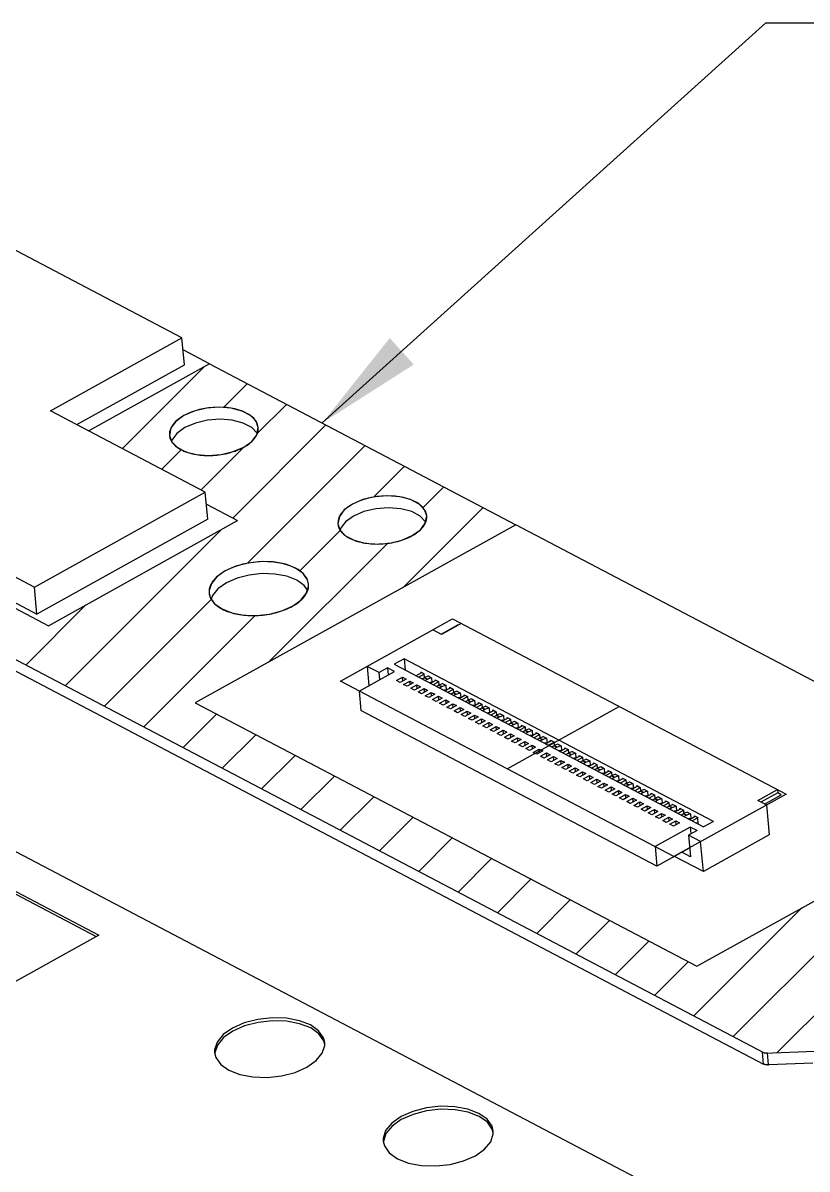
# Model space of a CAD drawing. Header units: millimetres. Extents: x 0 to 594, y 0 to 420.
# Drawn here: x 327.31 to 349.29, y 315.7 to 347.83 of the extents above; entities that cross this region are included whole.
import ezdxf

# ---------------------------------------------------------------- set-up
doc = ezdxf.new("R2010")
doc.units = ezdxf.units.MM
doc.header["$LTSCALE"] = 32.67
doc.layers.get('0').update_dxf_attribs({"linetype": 'CONTINUOUS'})
doc.layers.add('ASSEM_MEM', color=7, linetype='CONTINUOUS')
doc.styles.get("Standard").update_dxf_attribs({"font": 'txt', "width": 0.8})
doc.dimstyles.get("Standard").update_dxf_attribs({"dimtxt": 2.5, "dimasz": 3, "dimexe": 1.5, "dimexo": 1.2, "dimtad": 1, "dimdsep": 46, "dimtxsty": 'STANDARD', "dimblk": '_FILLED', "dimblk1": '_FILLED', "dimblk2": '_FILLED', "dimcen": 0.09, "dimazin": 2, "dimtol": 1, "dimtp": 0.01, "dimtm": 0.01, "dimtfac": 1, "dimtofl": 0, "dimtmove": 0, "dimatfit": 3, "dimldrblk": '_FILLED', "dimfxl": 1, "dimtolj": 1, "dimarcsym": 0})

# ---------------------------------------------------------------- blocks, each defined once
blk = doc.blocks.new('_FILLED')
at = {"color": 0, "linetype": 'BYBLOCK'}
blk.add_solid([(0, 0), (-1, 0.167), (-1, -0.167)], dxfattribs=at)

msp = doc.modelspace()

# ---------------------------------------------------------------- linework, layer by layer
at = {"layer": 'ASSEM_MEM', "color": 7, "linetype": 'CONTINUOUS'}
for p, q in [((331.769, 339.005), (318.292, 346.089)), ((348.096, 318.949), (304.721, 341.746)), ((309.823, 341.379), (327.636, 332.016)), ((309.273, 340.787), (328.028, 330.93)), ((309.891, 340.622), (327.705, 331.259)), ((307.104, 340.173), (344.765, 320.379)), ((328.087, 336.957), (331.769, 339.005)), ((331.838, 338.248), (331.769, 339.005)), ((332.542, 338.276), (331.8, 338.666)), ((328.822, 336.571), (331.838, 338.248)), ((332.542, 338.276), (329.158, 336.394)), ((330.103, 335.898), (332.404, 338.199)), ((332.542, 338.276), (341.13, 333.762)), ((332.938, 337.052), (333.603, 337.718)), ((333.882, 336.316), (334.705, 337.139)), ((332.423, 334.678), (328.087, 336.957)), ((331.854, 336.485), (331.628, 336.323)), ((333.195, 333.95), (335.806, 336.56)), ((331.489, 336.138), (331.481, 336.094)), ((331.628, 336.323), (331.489, 336.138)), ((333.868, 336.284), (333.873, 336.295)), ((331.204, 335.319), (331.75, 335.864)), ((331.473, 336.105), (331.477, 336.098)), ((332.305, 334.74), (333.504, 335.938)), ((333.611, 332.686), (336.907, 335.982)), ((337.147, 334.541), (338.009, 335.403)), ((327.636, 332.016), (332.423, 334.678)), ((332.492, 333.921), (332.423, 334.678)), ((338.527, 334.241), (339.11, 334.824)), ((332.454, 334.339), (333.33, 333.879)), ((337.972, 332.006), (340.211, 334.245)), ((332.492, 333.921), (327.705, 331.259)), ((328.028, 330.93), (333.33, 333.879)), ((336.576, 334.003), (336.351, 333.841)), ((328.496, 329.25), (332.866, 333.62)), ((341.13, 333.762), (332.145, 328.766)), ((335.077, 332.472), (336.208, 333.602)), ((336.195, 333.623), (336.199, 333.616)), ((336.212, 333.656), (336.203, 333.612)), ((336.351, 333.841), (336.212, 333.656)), ((338.59, 333.802), (338.595, 333.813)), ((355.179, 326.378), (341.13, 333.762)), ((334.187, 329.901), (337.526, 333.24)), ((327.705, 331.259), (327.636, 332.016)), ((335.287, 331.93), (335.195, 332.062)), ((329.597, 328.671), (332.591, 331.665)), ((332.625, 331.778), (332.592, 331.679)), ((327.395, 329.829), (329.081, 331.515)), ((330.698, 328.093), (333.822, 331.217)), ((336.211, 329.374), (339.355, 331.123)), ((339.597, 330.996), (339.045, 330.688)), ((339.355, 331.123), (348.699, 326.212)), ((339.045, 330.688), (338.803, 330.816)), ((339.034, 330.694), (339.505, 330.956)), ((339.516, 330.95), (339.505, 330.956)), ((336.962, 329.792), (337.011, 329.252)), ((337.298, 329.615), (336.962, 329.792)), ((337.534, 329.746), (337.298, 329.615)), ((337.534, 329.746), (337.551, 329.552)), ((337.722, 329.647), (337.534, 329.746)), ((337.998, 330.004), (337.718, 329.849)), ((337.718, 329.849), (346.389, 325.291)), ((337.998, 330.004), (338.026, 329.686)), ((346.669, 325.446), (337.998, 330.004)), ((336.735, 329.098), (337.722, 329.647)), ((337.316, 329.421), (337.298, 329.615)), ((337.781, 329.393), (337.951, 329.487)), ((337.882, 329.34), (337.781, 329.393)), ((338.051, 329.434), (337.882, 329.34)), ((337.96, 329.383), (337.951, 329.487)), ((337.951, 329.487), (338.051, 329.434)), ((337.983, 329.287), (338.152, 329.381)), ((338.162, 329.277), (338.152, 329.381)), ((338.152, 329.381), (338.253, 329.328)), ((338.328, 329.528), (338.491, 329.617)), ((338.562, 329.569), (338.408, 329.486)), ((338.467, 329.629), (338.469, 329.605)), ((338.561, 329.58), (338.467, 329.629)), ((338.496, 329.44), (338.558, 329.474)), ((338.639, 329.432), (338.558, 329.474)), ((338.57, 329.479), (338.561, 329.58)), ((338.674, 329.52), (338.568, 329.479)), ((338.649, 329.436), (338.568, 329.479)), ((338.577, 329.397), (338.639, 329.432)), ((338.649, 329.436), (338.755, 329.478)), ((338.669, 329.523), (338.669, 329.518)), ((338.669, 329.523), (338.763, 329.474)), ((338.731, 329.316), (338.894, 329.405)), ((338.763, 329.474), (338.775, 329.34)), ((338.872, 329.393), (338.87, 329.417)), ((338.87, 329.417), (338.964, 329.368)), ((345.555, 324.463), (336.211, 329.374)), ((336.735, 329.098), (336.785, 328.552)), ((338.084, 329.234), (337.983, 329.287)), ((338.253, 329.328), (338.084, 329.234)), ((338.185, 329.181), (338.354, 329.275)), ((338.285, 329.128), (338.185, 329.181)), ((338.455, 329.222), (338.285, 329.128)), ((338.363, 329.171), (338.354, 329.275)), ((338.354, 329.275), (338.455, 329.222)), ((338.386, 329.075), (338.556, 329.169)), ((338.487, 329.022), (338.386, 329.075)), ((338.656, 329.116), (338.487, 329.022)), ((338.565, 329.065), (338.556, 329.169)), ((338.556, 329.169), (338.656, 329.116)), ((338.588, 328.969), (338.757, 329.063)), ((338.708, 329.332), (338.703, 329.331)), ((338.74, 329.339), (338.708, 329.332)), ((338.731, 329.337), (338.743, 329.323)), ((338.765, 329.335), (338.74, 329.339)), ((338.762, 329.333), (338.754, 329.337)), ((338.767, 328.959), (338.757, 329.063)), ((338.757, 329.063), (338.858, 329.01)), ((338.965, 329.357), (338.812, 329.274)), ((338.899, 329.228), (338.961, 329.262)), ((339.042, 329.22), (338.961, 329.262)), ((338.964, 329.368), (338.973, 329.267)), ((339.077, 329.308), (338.972, 329.267)), ((339.052, 329.224), (338.972, 329.267)), ((338.98, 329.185), (339.042, 329.22)), ((339.052, 329.224), (339.158, 329.266)), ((339.072, 329.306), (339.072, 329.311)), ((339.072, 329.311), (339.166, 329.262)), ((339.111, 329.12), (339.106, 329.119)), ((339.143, 329.127), (339.111, 329.12)), ((339.134, 329.104), (339.297, 329.193)), ((339.134, 329.125), (339.147, 329.111)), ((339.168, 329.123), (339.143, 329.127)), ((339.165, 329.121), (339.158, 329.125)), ((339.166, 329.262), (339.178, 329.128)), ((339.369, 329.145), (339.215, 329.062)), ((339.276, 329.181), (339.274, 329.205)), ((339.274, 329.205), (339.368, 329.156)), ((339.368, 329.156), (339.377, 329.055)), ((339.481, 329.096), (339.375, 329.055)), ((339.456, 329.013), (339.375, 329.055)), ((339.476, 329.094), (339.475, 329.099)), ((339.475, 329.099), (339.569, 329.05)), ((356.268, 309.272), (319.145, 328.783)), ((332.145, 328.766), (346.195, 321.382)), ((338.689, 328.916), (338.588, 328.969)), ((338.858, 329.01), (338.689, 328.916)), ((338.79, 328.863), (338.959, 328.957)), ((338.89, 328.81), (338.79, 328.863)), ((339.06, 328.904), (338.89, 328.81)), ((338.968, 328.853), (338.959, 328.957)), ((338.959, 328.957), (339.06, 328.904)), ((338.991, 328.757), (339.161, 328.851)), ((339.092, 328.704), (338.991, 328.757)), ((339.261, 328.798), (339.092, 328.704)), ((339.17, 328.747), (339.161, 328.851)), ((339.161, 328.851), (339.261, 328.798)), ((339.193, 328.651), (339.362, 328.745)), ((339.303, 329.016), (339.365, 329.05)), ((339.372, 328.641), (339.362, 328.745)), ((339.362, 328.745), (339.463, 328.692)), ((339.445, 329.008), (339.365, 329.05)), ((339.383, 328.973), (339.445, 329.008)), ((339.456, 329.013), (339.561, 329.054)), ((339.514, 328.908), (339.51, 328.907)), ((339.547, 328.915), (339.514, 328.908)), ((339.537, 328.892), (339.701, 328.981)), ((339.537, 328.913), (339.55, 328.899)), ((339.572, 328.911), (339.547, 328.915)), ((339.568, 328.909), (339.561, 328.913)), ((339.569, 329.05), (339.581, 328.916)), ((339.772, 328.933), (339.618, 328.85)), ((339.679, 328.969), (339.677, 328.993)), ((339.677, 328.993), (339.771, 328.944)), ((339.706, 328.804), (339.768, 328.838)), ((339.849, 328.796), (339.768, 328.838)), ((339.771, 328.944), (339.78, 328.843)), ((339.884, 328.884), (339.778, 328.843)), ((339.859, 328.801), (339.778, 328.843)), ((339.787, 328.761), (339.849, 328.796)), ((339.859, 328.801), (339.965, 328.842)), ((339.879, 328.882), (339.879, 328.887)), ((339.879, 328.887), (339.973, 328.838)), ((339.941, 328.68), (340.104, 328.769)), ((339.973, 328.838), (339.985, 328.704)), ((340.082, 328.757), (340.08, 328.781)), ((340.08, 328.781), (340.174, 328.732)), ((331.8, 327.514), (332.739, 328.454)), ((345.08, 324.192), (336.785, 328.552)), ((339.294, 328.598), (339.193, 328.651)), ((339.463, 328.692), (339.294, 328.598)), ((339.395, 328.545), (339.564, 328.639)), ((339.495, 328.492), (339.395, 328.545)), ((339.665, 328.586), (339.495, 328.492)), ((339.573, 328.535), (339.564, 328.639)), ((339.564, 328.639), (339.665, 328.586)), ((339.596, 328.439), (339.766, 328.533)), ((339.697, 328.386), (339.596, 328.439)), ((339.866, 328.48), (339.697, 328.386)), ((339.775, 328.429), (339.766, 328.533)), ((339.766, 328.533), (339.866, 328.48)), ((339.798, 328.333), (339.967, 328.427)), ((339.918, 328.696), (339.913, 328.695)), ((339.95, 328.703), (339.918, 328.696)), ((339.941, 328.701), (339.953, 328.687)), ((339.975, 328.699), (339.95, 328.703)), ((339.972, 328.697), (339.964, 328.701)), ((339.977, 328.323), (339.967, 328.427)), ((339.967, 328.427), (340.068, 328.374)), ((340.175, 328.721), (340.021, 328.638)), ((340.109, 328.592), (340.171, 328.626)), ((340.252, 328.584), (340.171, 328.626)), ((340.174, 328.732), (340.183, 328.631)), ((340.287, 328.672), (340.182, 328.631)), ((340.262, 328.589), (340.182, 328.631)), ((340.19, 328.549), (340.252, 328.584)), ((340.262, 328.589), (340.368, 328.63)), ((340.282, 328.67), (340.282, 328.675)), ((340.282, 328.675), (340.376, 328.626)), ((340.321, 328.484), (340.316, 328.483)), ((340.353, 328.491), (340.321, 328.484)), ((340.344, 328.468), (340.507, 328.557)), ((340.344, 328.489), (340.357, 328.475)), ((340.378, 328.487), (340.353, 328.491)), ((340.375, 328.485), (340.368, 328.489)), ((340.376, 328.626), (340.388, 328.492)), ((340.579, 328.509), (340.425, 328.426)), ((340.486, 328.545), (340.484, 328.569)), ((340.484, 328.569), (340.578, 328.52)), ((340.513, 328.38), (340.575, 328.414)), ((340.655, 328.372), (340.575, 328.414)), ((340.578, 328.52), (340.587, 328.419)), ((340.691, 328.461), (340.585, 328.419)), ((340.666, 328.377), (340.585, 328.419)), ((340.666, 328.377), (340.771, 328.418)), ((340.686, 328.459), (340.685, 328.463)), ((340.685, 328.463), (340.779, 328.414)), ((340.779, 328.414), (340.791, 328.28)), ((340.883, 326.919), (344.027, 328.667)), ((339.899, 328.28), (339.798, 328.333)), ((340.068, 328.374), (339.899, 328.28)), ((340, 328.227), (340.169, 328.321)), ((340.1, 328.174), (340, 328.227)), ((340.27, 328.268), (340.1, 328.174)), ((340.178, 328.217), (340.169, 328.321)), ((340.169, 328.321), (340.27, 328.268)), ((340.201, 328.121), (340.371, 328.215)), ((340.302, 328.068), (340.201, 328.121)), ((340.471, 328.162), (340.302, 328.068)), ((340.38, 328.111), (340.371, 328.215)), ((340.371, 328.215), (340.471, 328.162)), ((340.403, 328.015), (340.572, 328.109)), ((340.582, 328.005), (340.572, 328.109)), ((340.572, 328.109), (340.673, 328.056)), ((340.593, 328.337), (340.655, 328.372)), ((340.724, 328.272), (340.72, 328.271)), ((340.757, 328.279), (340.724, 328.272)), ((340.747, 328.256), (340.911, 328.345)), ((340.747, 328.277), (340.76, 328.263)), ((340.782, 328.275), (340.757, 328.279)), ((340.778, 328.273), (340.771, 328.277)), ((340.982, 328.297), (340.828, 328.214)), ((340.889, 328.333), (340.887, 328.357)), ((340.887, 328.357), (340.981, 328.308)), ((340.916, 328.168), (340.978, 328.202)), ((341.059, 328.16), (340.978, 328.202)), ((340.981, 328.308), (340.99, 328.207)), ((341.094, 328.249), (340.988, 328.207)), ((341.069, 328.165), (340.988, 328.207)), ((340.997, 328.125), (341.059, 328.16)), ((341.069, 328.165), (341.175, 328.206)), ((341.089, 328.247), (341.089, 328.251)), ((341.089, 328.251), (341.183, 328.202)), ((341.151, 328.044), (341.314, 328.133)), ((341.183, 328.202), (341.195, 328.068)), ((341.292, 328.121), (341.29, 328.145)), ((341.29, 328.145), (341.384, 328.096)), ((341.384, 328.096), (341.393, 327.995)), ((332.901, 326.935), (333.841, 327.875)), ((340.504, 327.962), (340.403, 328.015)), ((340.673, 328.056), (340.504, 327.962)), ((340.605, 327.909), (340.774, 328.003)), ((340.705, 327.856), (340.605, 327.909)), ((340.875, 327.95), (340.705, 327.856)), ((340.783, 327.899), (340.774, 328.003)), ((340.774, 328.003), (340.875, 327.95)), ((340.806, 327.803), (340.976, 327.897)), ((340.907, 327.75), (340.806, 327.803)), ((341.076, 327.844), (340.907, 327.75)), ((340.985, 327.793), (340.976, 327.897)), ((340.976, 327.897), (341.076, 327.844)), ((341.008, 327.697), (341.177, 327.791)), ((341.128, 328.06), (341.123, 328.059)), ((341.16, 328.067), (341.128, 328.06)), ((341.151, 328.065), (341.163, 328.051)), ((341.185, 328.063), (341.16, 328.067)), ((341.182, 328.061), (341.174, 328.065)), ((341.187, 327.687), (341.177, 327.791)), ((341.177, 327.791), (341.278, 327.738)), ((341.385, 328.085), (341.231, 328.002)), ((341.319, 327.956), (341.381, 327.99)), ((341.462, 327.948), (341.381, 327.99)), ((341.497, 328.037), (341.391, 327.995)), ((341.472, 327.953), (341.391, 327.995)), ((341.4, 327.913), (341.462, 327.948)), ((341.472, 327.953), (341.578, 327.994)), ((341.492, 328.035), (341.492, 328.039)), ((341.492, 328.039), (341.586, 327.99)), ((341.531, 327.849), (341.526, 327.847)), ((341.563, 327.855), (341.531, 327.849)), ((341.554, 327.832), (341.717, 327.921)), ((341.554, 327.853), (341.566, 327.839)), ((341.588, 327.851), (341.563, 327.855)), ((341.585, 327.849), (341.578, 327.853)), ((341.586, 327.99), (341.598, 327.856)), ((341.789, 327.873), (341.635, 327.79)), ((341.696, 327.909), (341.694, 327.933)), ((341.694, 327.933), (341.788, 327.884)), ((341.723, 327.744), (341.785, 327.778)), ((341.865, 327.736), (341.785, 327.778)), ((341.788, 327.884), (341.797, 327.783)), ((341.901, 327.825), (341.795, 327.783)), ((341.875, 327.741), (341.795, 327.783)), ((341.875, 327.741), (341.981, 327.782)), ((341.896, 327.823), (341.895, 327.827)), ((341.895, 327.827), (341.989, 327.778)), ((341.989, 327.778), (342.001, 327.644)), ((341.109, 327.644), (341.008, 327.697)), ((341.278, 327.738), (341.109, 327.644)), ((341.209, 327.591), (341.379, 327.685)), ((341.31, 327.538), (341.209, 327.591)), ((341.48, 327.632), (341.31, 327.538)), ((341.388, 327.581), (341.379, 327.685)), ((341.379, 327.685), (341.48, 327.632)), ((341.411, 327.485), (341.581, 327.579)), ((341.512, 327.432), (341.411, 327.485)), ((341.681, 327.526), (341.512, 327.432)), ((341.59, 327.475), (341.581, 327.579)), ((341.581, 327.579), (341.681, 327.526)), ((341.613, 327.379), (341.782, 327.473)), ((341.792, 327.369), (341.782, 327.473)), ((341.782, 327.473), (341.883, 327.42)), ((341.803, 327.701), (341.865, 327.736)), ((341.934, 327.637), (341.93, 327.635)), ((341.967, 327.643), (341.934, 327.637)), ((341.957, 327.62), (342.121, 327.709)), ((341.957, 327.641), (341.97, 327.627)), ((341.992, 327.639), (341.967, 327.643)), ((341.988, 327.637), (341.981, 327.641)), ((342.192, 327.661), (342.038, 327.578)), ((342.099, 327.697), (342.097, 327.721)), ((342.097, 327.721), (342.191, 327.672)), ((342.126, 327.532), (342.188, 327.566)), ((342.269, 327.524), (342.188, 327.566)), ((342.191, 327.672), (342.2, 327.571)), ((342.304, 327.613), (342.198, 327.571)), ((342.279, 327.529), (342.198, 327.571)), ((342.207, 327.489), (342.269, 327.524)), ((342.279, 327.529), (342.385, 327.57)), ((342.299, 327.611), (342.299, 327.615)), ((342.299, 327.615), (342.393, 327.566)), ((342.361, 327.408), (342.524, 327.497)), ((342.393, 327.566), (342.405, 327.432)), ((342.595, 327.449), (342.441, 327.366)), ((342.502, 327.485), (342.5, 327.509)), ((342.5, 327.509), (342.594, 327.46)), ((342.594, 327.46), (342.603, 327.359)), ((334.002, 326.356), (334.942, 327.296)), ((341.714, 327.326), (341.613, 327.379)), ((341.883, 327.42), (341.714, 327.326)), ((341.814, 327.273), (341.984, 327.367)), ((341.915, 327.22), (341.814, 327.273)), ((342.085, 327.314), (341.915, 327.22)), ((341.993, 327.263), (341.984, 327.367)), ((341.984, 327.367), (342.085, 327.314)), ((342.016, 327.167), (342.186, 327.261)), ((342.117, 327.114), (342.016, 327.167)), ((342.286, 327.208), (342.117, 327.114)), ((342.195, 327.157), (342.186, 327.261)), ((342.186, 327.261), (342.286, 327.208)), ((342.218, 327.061), (342.387, 327.155)), ((342.338, 327.425), (342.333, 327.423)), ((342.37, 327.431), (342.338, 327.425)), ((342.361, 327.429), (342.373, 327.415)), ((342.395, 327.427), (342.37, 327.431)), ((342.392, 327.425), (342.384, 327.429)), ((342.397, 327.052), (342.387, 327.155)), ((342.387, 327.155), (342.488, 327.102)), ((342.529, 327.32), (342.591, 327.354)), ((342.672, 327.312), (342.591, 327.354)), ((342.707, 327.401), (342.601, 327.359)), ((342.682, 327.317), (342.601, 327.359)), ((342.61, 327.277), (342.672, 327.312)), ((342.682, 327.317), (342.788, 327.358)), ((342.702, 327.399), (342.702, 327.403)), ((342.702, 327.403), (342.796, 327.354)), ((342.741, 327.213), (342.736, 327.211)), ((342.773, 327.219), (342.741, 327.213)), ((342.764, 327.196), (342.927, 327.285)), ((342.764, 327.217), (342.776, 327.203)), ((342.798, 327.215), (342.773, 327.219)), ((342.795, 327.213), (342.788, 327.217)), ((342.796, 327.354), (342.808, 327.22)), ((342.999, 327.237), (342.845, 327.154)), ((342.906, 327.273), (342.904, 327.297)), ((342.904, 327.297), (342.998, 327.248)), ((342.933, 327.108), (342.995, 327.142)), ((343.075, 327.1), (342.995, 327.142)), ((342.998, 327.248), (343.007, 327.147)), ((343.111, 327.189), (343.005, 327.147)), ((343.085, 327.105), (343.005, 327.147)), ((343.085, 327.105), (343.191, 327.146)), ((343.106, 327.187), (343.105, 327.191)), ((343.105, 327.191), (343.199, 327.142)), ((343.199, 327.142), (343.211, 327.008)), ((342.319, 327.008), (342.218, 327.061)), ((342.488, 327.102), (342.319, 327.008)), ((342.419, 326.955), (342.589, 327.049)), ((342.52, 326.902), (342.419, 326.955)), ((342.69, 326.996), (342.52, 326.902)), ((342.598, 326.946), (342.589, 327.049)), ((342.589, 327.049), (342.69, 326.996)), ((342.621, 326.849), (342.791, 326.943)), ((342.722, 326.796), (342.621, 326.849)), ((342.891, 326.89), (342.722, 326.796)), ((342.8, 326.84), (342.791, 326.943)), ((342.791, 326.943), (342.891, 326.89)), ((342.823, 326.743), (342.992, 326.837)), ((343.002, 326.734), (342.992, 326.837)), ((342.992, 326.837), (343.093, 326.784)), ((343.013, 327.065), (343.075, 327.1)), ((343.144, 327.001), (343.14, 326.999)), ((343.177, 327.007), (343.144, 327.001)), ((343.167, 326.984), (343.331, 327.073)), ((343.167, 327.005), (343.18, 326.991)), ((343.202, 327.003), (343.177, 327.007)), ((343.198, 327.001), (343.191, 327.005)), ((343.402, 327.025), (343.248, 326.942)), ((343.309, 327.061), (343.307, 327.085)), ((343.307, 327.085), (343.401, 327.036)), ((343.336, 326.896), (343.398, 326.93)), ((343.479, 326.888), (343.398, 326.93)), ((343.401, 327.036), (343.41, 326.935)), ((343.514, 326.977), (343.408, 326.935)), ((343.489, 326.893), (343.408, 326.935)), ((343.417, 326.853), (343.479, 326.888)), ((343.489, 326.893), (343.595, 326.934)), ((343.509, 326.975), (343.509, 326.98)), ((343.509, 326.98), (343.603, 326.93)), ((343.571, 326.772), (343.734, 326.861)), ((343.603, 326.93), (343.615, 326.796)), ((343.805, 326.813), (343.651, 326.73)), ((343.712, 326.849), (343.71, 326.873)), ((343.71, 326.873), (343.804, 326.824)), ((343.804, 326.824), (343.813, 326.723)), ((335.103, 325.777), (336.043, 326.717)), ((342.924, 326.69), (342.823, 326.743)), ((343.093, 326.784), (342.924, 326.69)), ((343.024, 326.637), (343.194, 326.731)), ((343.125, 326.584), (343.024, 326.637)), ((343.295, 326.678), (343.125, 326.584)), ((343.203, 326.628), (343.194, 326.731)), ((343.194, 326.731), (343.295, 326.678)), ((343.226, 326.531), (343.396, 326.625)), ((343.327, 326.478), (343.226, 326.531)), ((343.496, 326.572), (343.327, 326.478)), ((343.405, 326.522), (343.396, 326.625)), ((343.396, 326.625), (343.496, 326.572)), ((343.428, 326.425), (343.597, 326.519)), ((343.548, 326.789), (343.543, 326.787)), ((343.58, 326.795), (343.548, 326.789)), ((343.571, 326.793), (343.583, 326.779)), ((343.605, 326.791), (343.58, 326.795)), ((343.602, 326.789), (343.594, 326.793)), ((343.607, 326.416), (343.597, 326.519)), ((343.597, 326.519), (343.698, 326.466)), ((343.739, 326.684), (343.801, 326.718)), ((343.882, 326.676), (343.801, 326.718)), ((343.917, 326.765), (343.811, 326.723)), ((343.892, 326.681), (343.811, 326.723)), ((343.82, 326.641), (343.882, 326.676)), ((343.892, 326.681), (343.998, 326.722)), ((343.912, 326.763), (343.912, 326.768)), ((343.912, 326.768), (344.006, 326.718)), ((343.951, 326.577), (343.946, 326.575)), ((343.983, 326.583), (343.951, 326.577)), ((343.974, 326.56), (344.137, 326.649)), ((343.974, 326.581), (343.986, 326.567)), ((344.008, 326.579), (343.983, 326.583)), ((344.005, 326.577), (343.997, 326.581)), ((344.006, 326.718), (344.018, 326.584)), ((344.209, 326.601), (344.055, 326.518)), ((344.116, 326.637), (344.114, 326.661)), ((344.114, 326.661), (344.208, 326.612)), ((344.143, 326.472), (344.205, 326.506)), ((344.285, 326.464), (344.205, 326.506)), ((344.208, 326.612), (344.217, 326.511)), ((344.321, 326.553), (344.215, 326.511)), ((344.295, 326.469), (344.215, 326.511)), ((344.295, 326.469), (344.401, 326.51)), ((344.316, 326.551), (344.315, 326.556)), ((344.315, 326.556), (344.409, 326.506)), ((344.409, 326.506), (344.421, 326.372)), ((343.529, 326.372), (343.428, 326.425)), ((343.698, 326.466), (343.529, 326.372)), ((343.629, 326.319), (343.799, 326.413)), ((343.73, 326.266), (343.629, 326.319)), ((343.9, 326.36), (343.73, 326.266)), ((343.808, 326.31), (343.799, 326.413)), ((343.799, 326.413), (343.9, 326.36)), ((343.831, 326.213), (344.001, 326.307)), ((343.932, 326.16), (343.831, 326.213)), ((344.101, 326.254), (343.932, 326.16)), ((344.01, 326.204), (344.001, 326.307)), ((344.001, 326.307), (344.101, 326.254)), ((344.033, 326.107), (344.202, 326.201)), ((344.212, 326.098), (344.202, 326.201)), ((344.202, 326.201), (344.303, 326.148)), ((344.223, 326.429), (344.285, 326.464)), ((344.354, 326.365), (344.35, 326.363)), ((344.387, 326.372), (344.354, 326.365)), ((344.377, 326.348), (344.541, 326.437)), ((344.377, 326.37), (344.39, 326.355)), ((344.412, 326.367), (344.387, 326.372)), ((344.408, 326.365), (344.401, 326.369)), ((344.612, 326.389), (344.458, 326.306)), ((344.519, 326.425), (344.517, 326.449)), ((344.517, 326.449), (344.611, 326.4)), ((344.546, 326.26), (344.608, 326.294)), ((344.689, 326.252), (344.608, 326.294)), ((344.611, 326.4), (344.62, 326.299)), ((344.724, 326.341), (344.618, 326.299)), ((344.699, 326.257), (344.618, 326.299)), ((344.627, 326.217), (344.689, 326.252)), ((344.699, 326.257), (344.805, 326.298)), ((344.719, 326.339), (344.718, 326.344)), ((344.718, 326.344), (344.813, 326.294)), ((344.781, 326.136), (344.944, 326.225)), ((344.813, 326.294), (344.825, 326.16)), ((345.015, 326.177), (344.861, 326.094)), ((344.922, 326.213), (344.92, 326.237)), ((344.92, 326.237), (345.014, 326.188)), ((345.014, 326.188), (345.023, 326.087)), ((348.699, 326.212), (345.555, 324.463)), ((346.195, 321.382), (355.179, 326.378)), ((347.905, 326.032), (348.457, 326.339)), ((348.465, 326.246), (347.995, 325.985)), ((348.095, 325.932), (348.566, 326.193)), ((348.457, 326.339), (348.465, 326.246)), ((348.566, 326.193), (348.465, 326.246)), ((322.046, 326.143), (329.44, 322.257)), ((322.054, 326.059), (329.366, 322.216)), ((336.205, 325.199), (337.145, 326.138)), ((344.134, 326.054), (344.033, 326.107)), ((344.303, 326.148), (344.134, 326.054)), ((344.234, 326.001), (344.404, 326.095)), ((344.335, 325.948), (344.234, 326.001)), ((344.505, 326.042), (344.335, 325.948)), ((344.413, 325.992), (344.404, 326.095)), ((344.404, 326.095), (344.505, 326.042)), ((344.436, 325.895), (344.605, 325.989)), ((344.537, 325.842), (344.436, 325.895)), ((344.706, 325.936), (344.537, 325.842)), ((344.615, 325.886), (344.605, 325.989)), ((344.605, 325.989), (344.706, 325.936)), ((344.638, 325.789), (344.807, 325.883)), ((344.758, 326.153), (344.753, 326.151)), ((344.79, 326.16), (344.758, 326.153)), ((344.781, 326.158), (344.793, 326.143)), ((344.815, 326.155), (344.79, 326.16)), ((344.812, 326.153), (344.804, 326.157)), ((344.817, 325.78), (344.807, 325.883)), ((344.807, 325.883), (344.908, 325.83)), ((344.949, 326.048), (345.011, 326.082)), ((345.092, 326.04), (345.011, 326.082)), ((345.127, 326.129), (345.021, 326.087)), ((345.102, 326.045), (345.021, 326.087)), ((345.03, 326.005), (345.092, 326.04)), ((345.102, 326.045), (345.208, 326.086)), ((345.122, 326.127), (345.122, 326.132)), ((345.122, 326.132), (345.216, 326.082)), ((345.161, 325.941), (345.156, 325.939)), ((345.193, 325.948), (345.161, 325.941)), ((345.184, 325.924), (345.347, 326.013)), ((345.184, 325.946), (345.196, 325.931)), ((345.218, 325.943), (345.193, 325.948)), ((345.215, 325.941), (345.207, 325.945)), ((345.216, 326.082), (345.228, 325.948)), ((345.419, 325.965), (345.265, 325.882)), ((345.326, 326.001), (345.323, 326.025)), ((345.323, 326.025), (345.418, 325.976)), ((345.353, 325.836), (345.415, 325.87)), ((345.495, 325.828), (345.415, 325.87)), ((345.418, 325.976), (345.427, 325.875)), ((345.531, 325.917), (345.425, 325.875)), ((345.505, 325.833), (345.425, 325.875)), ((345.505, 325.833), (345.611, 325.874)), ((345.526, 325.915), (345.525, 325.92)), ((345.525, 325.92), (345.619, 325.87)), ((345.619, 325.87), (345.631, 325.736)), ((348.147, 325.905), (347.905, 326.032)), ((348.147, 325.905), (348.223, 325.064)), ((337.306, 324.62), (338.246, 325.56)), ((344.739, 325.736), (344.638, 325.789)), ((344.908, 325.83), (344.739, 325.736)), ((344.839, 325.683), (345.009, 325.777)), ((344.94, 325.63), (344.839, 325.683)), ((345.11, 325.724), (344.94, 325.63)), ((345.018, 325.674), (345.009, 325.777)), ((345.009, 325.777), (345.11, 325.724)), ((345.041, 325.577), (345.21, 325.671)), ((345.142, 325.524), (345.041, 325.577)), ((345.311, 325.618), (345.142, 325.524)), ((345.22, 325.568), (345.21, 325.671)), ((345.21, 325.671), (345.311, 325.618)), ((345.243, 325.471), (345.412, 325.565)), ((345.422, 325.462), (345.412, 325.565)), ((345.412, 325.565), (345.513, 325.512)), ((345.433, 325.793), (345.495, 325.828)), ((345.564, 325.729), (345.56, 325.727)), ((345.597, 325.736), (345.564, 325.729)), ((345.587, 325.712), (345.751, 325.801)), ((345.587, 325.734), (345.6, 325.719)), ((345.622, 325.731), (345.597, 325.736)), ((345.618, 325.729), (345.611, 325.733)), ((345.822, 325.753), (345.668, 325.67)), ((345.729, 325.789), (345.727, 325.813)), ((345.727, 325.813), (345.821, 325.764)), ((345.756, 325.624), (345.818, 325.658)), ((345.899, 325.616), (345.818, 325.658)), ((345.821, 325.764), (345.83, 325.663)), ((345.934, 325.705), (345.828, 325.663)), ((345.909, 325.621), (345.828, 325.663)), ((345.837, 325.581), (345.899, 325.616)), ((345.909, 325.621), (346.015, 325.662)), ((345.928, 325.708), (345.929, 325.703)), ((345.928, 325.708), (346.023, 325.658)), ((346, 325.524), (345.967, 325.517)), ((345.991, 325.5), (346.154, 325.589)), ((345.991, 325.522), (346.003, 325.507)), ((346.025, 325.519), (346, 325.524)), ((346.022, 325.517), (346.014, 325.521)), ((346.023, 325.658), (346.035, 325.524)), ((346.225, 325.541), (346.071, 325.458)), ((346.132, 325.577), (346.13, 325.601)), ((346.13, 325.601), (346.224, 325.552)), ((346.241, 325.369), (346.224, 325.552)), ((346.017, 325.287), (345.03, 324.739)), ((345.344, 325.418), (345.243, 325.471)), ((345.513, 325.512), (345.344, 325.418)), ((345.444, 325.365), (345.614, 325.459)), ((345.545, 325.312), (345.444, 325.365)), ((345.715, 325.406), (345.545, 325.312)), ((345.623, 325.356), (345.614, 325.459)), ((345.614, 325.459), (345.715, 325.406)), ((345.967, 325.517), (345.963, 325.515)), ((346.017, 325.287), (346.035, 325.094)), ((346.205, 325.188), (346.017, 325.287)), ((346.188, 325.397), (346.189, 325.398)), ((346.214, 325.407), (346.189, 325.398)), ((346.205, 325.403), (346.233, 325.373)), ((346.232, 325.405), (346.238, 325.402)), ((346.669, 325.446), (346.389, 325.291)), ((338.407, 324.041), (339.347, 324.981)), ((346.205, 325.188), (345.97, 325.057)), ((345.97, 325.057), (346.024, 324.452)), ((346.306, 324.881), (345.97, 325.057)), ((346.382, 324.04), (346.306, 324.881)), ((348.223, 325.064), (346.382, 324.04)), ((347.217, 319.41), (352.94, 325.133)), ((345.03, 324.739), (345.08, 324.192)), ((346.002, 324.705), (345.08, 324.192)), ((346.024, 324.452), (345.779, 324.581)), ((339.508, 323.462), (340.448, 324.402)), ((346.382, 324.04), (345.572, 324.465)), ((340.61, 322.883), (341.55, 323.823)), ((341.711, 322.304), (342.651, 323.244)), ((346.116, 319.989), (349.155, 323.028)), ((342.812, 321.726), (343.752, 322.666)), ((329.44, 322.257), (321.34, 317.752)), ((343.914, 321.147), (344.853, 322.087)), ((348.45, 318.963), (351.323, 321.836)), ((345.015, 320.568), (345.955, 321.508)), ((344.765, 320.379), (348.071, 318.642)), ((335.702, 318.946), (335.773, 319.164)), ((335.773, 319.188), (335.746, 319.294)), ((335.773, 319.164), (335.773, 319.243)), ((332.685, 318.963), (332.719, 318.827)), ((348.071, 318.642), (348.04, 318.978)), ((348.096, 318.949), (349.504, 319.005)), ((348.209, 318.616), (348.178, 318.952)), ((349.452, 318.665), (348.209, 318.616)), ((340.424, 316.464), (340.495, 316.682)), ((340.495, 316.706), (340.468, 316.812)), ((340.495, 316.682), (340.495, 316.761)), ((337.408, 316.481), (337.442, 316.345))]:
    msp.add_line(p, q, dxfattribs=at)
for points in [[(331.823, 336.822), (331.598, 336.659), (331.459, 336.475), (331.419, 336.267)], [(331.823, 336.822), (331.698, 336.742), (331.593, 336.655), (331.511, 336.562), (331.454, 336.464), (331.423, 336.366), (331.419, 336.267)], [(333.908, 336.493), (333.85, 336.662), (333.694, 336.824), (333.455, 336.95), (333.152, 337.029), (332.809, 337.056), (332.454, 337.028), (332.117, 336.948), (331.823, 336.822)], [(333.908, 336.493), (333.871, 336.625), (333.782, 336.748), (333.646, 336.856), (333.468, 336.944), (333.256, 337.009), (333.02, 337.046), (332.768, 337.056), (332.512, 337.036), (332.262, 336.99), (332.029, 336.917), (331.823, 336.822)], [(333.877, 336.33), (333.725, 336.487), (333.486, 336.613), (333.182, 336.693), (332.839, 336.72), (332.485, 336.692), (332.147, 336.611), (331.854, 336.485)], [(333.504, 335.938), (333.729, 336.1), (333.868, 336.285), (333.908, 336.493)], [(333.894, 336.352), (333.9, 336.375), (333.905, 336.399), (333.908, 336.423), (333.91, 336.446), (333.91, 336.47), (333.908, 336.493)], [(331.419, 336.267), (331.422, 336.241), (331.428, 336.214), (331.435, 336.187), (331.445, 336.16), (331.457, 336.133), (331.473, 336.105)], [(331.419, 336.267), (331.477, 336.098), (331.633, 335.936), (331.872, 335.81), (332.175, 335.731), (332.518, 335.704), (332.873, 335.732), (333.21, 335.812), (333.504, 335.938)], [(333.728, 336.1), (333.737, 336.108), (333.746, 336.117), (333.757, 336.128), (333.765, 336.137), (333.775, 336.148), (333.784, 336.158)], [(333.784, 336.158), (333.8, 336.178), (333.816, 336.198), (333.83, 336.219), (333.843, 336.24), (333.857, 336.263), (333.868, 336.284)], [(333.873, 336.295), (333.876, 336.302), (333.88, 336.312), (333.884, 336.321), (333.887, 336.331), (333.89, 336.34), (333.894, 336.352)], [(331.477, 336.098), (331.478, 336.096), (331.481, 336.092), (331.482, 336.09), (331.485, 336.086), (331.486, 336.084), (331.489, 336.079)], [(331.489, 336.079), (331.505, 336.058), (331.521, 336.038), (331.539, 336.018), (331.559, 335.998), (331.58, 335.979), (331.602, 335.96)], [(331.602, 335.96), (331.606, 335.956), (331.611, 335.952), (331.616, 335.949), (331.62, 335.945), (331.625, 335.942), (331.632, 335.936)], [(331.632, 335.936), (331.665, 335.914), (331.703, 335.89), (331.74, 335.87), (331.782, 335.849), (331.826, 335.829), (331.871, 335.811)], [(331.871, 335.811), (331.916, 335.795), (331.965, 335.779), (332.013, 335.765), (332.066, 335.752), (332.12, 335.741), (332.174, 335.731)], [(332.871, 335.731), (332.927, 335.741), (332.986, 335.752), (333.04, 335.764), (333.098, 335.779), (333.154, 335.794), (333.209, 335.812)], [(333.209, 335.812), (333.26, 335.829), (333.312, 335.849), (333.364, 335.87), (333.41, 335.89), (333.458, 335.914), (333.504, 335.938)], [(333.504, 335.938), (333.545, 335.962), (333.587, 335.988), (333.624, 336.014), (333.661, 336.042), (333.694, 336.069), (333.728, 336.1)], [(332.174, 335.731), (332.226, 335.723), (332.284, 335.716), (332.338, 335.711), (332.397, 335.707), (332.457, 335.705), (332.516, 335.704)], [(332.516, 335.704), (332.572, 335.705), (332.633, 335.707), (332.69, 335.71), (332.751, 335.716), (332.811, 335.723), (332.871, 335.731)], [(338.631, 334.011), (338.572, 334.18), (338.417, 334.342), (338.177, 334.468), (337.874, 334.547), (337.531, 334.574), (337.177, 334.546), (336.839, 334.466), (336.546, 334.34)], [(338.631, 334.011), (338.593, 334.143), (338.504, 334.266), (338.368, 334.374), (338.19, 334.463), (337.979, 334.527), (337.742, 334.564), (337.49, 334.574), (337.234, 334.554), (336.984, 334.508), (336.752, 334.435), (336.546, 334.34)], [(336.546, 334.34), (336.42, 334.26), (336.315, 334.173), (336.234, 334.08), (336.177, 333.982), (336.145, 333.884), (336.141, 333.785)], [(336.546, 334.34), (336.32, 334.177), (336.181, 333.993), (336.141, 333.785)], [(338.599, 333.848), (338.447, 334.005), (338.208, 334.131), (337.905, 334.211), (337.562, 334.238), (337.207, 334.21), (336.869, 334.129), (336.576, 334.003)], [(338.226, 333.456), (338.451, 333.618), (338.59, 333.803), (338.631, 334.011)], [(338.616, 333.87), (338.622, 333.893), (338.627, 333.917), (338.63, 333.941), (338.632, 333.964), (338.632, 333.988), (338.631, 334.011)], [(336.141, 333.785), (336.144, 333.759), (336.15, 333.732), (336.158, 333.705), (336.168, 333.678), (336.18, 333.651), (336.195, 333.623)], [(336.141, 333.785), (336.199, 333.616), (336.355, 333.454), (336.594, 333.328), (336.898, 333.249), (337.24, 333.222), (337.595, 333.25), (337.933, 333.33), (338.226, 333.456)], [(336.199, 333.616), (336.2, 333.614), (336.203, 333.61), (336.204, 333.608), (336.207, 333.604), (336.209, 333.602), (336.212, 333.597)], [(336.212, 333.597), (336.227, 333.576), (336.244, 333.556), (336.262, 333.536), (336.281, 333.516), (336.302, 333.497), (336.324, 333.478)], [(338.226, 333.456), (338.267, 333.48), (338.309, 333.506), (338.346, 333.532), (338.384, 333.56), (338.417, 333.587), (338.451, 333.618)], [(338.451, 333.618), (338.46, 333.626), (338.468, 333.635), (338.479, 333.646), (338.487, 333.655), (338.497, 333.666), (338.506, 333.676)], [(338.506, 333.676), (338.523, 333.696), (338.538, 333.716), (338.552, 333.737), (338.566, 333.758), (338.579, 333.781), (338.59, 333.802)], [(338.595, 333.813), (338.598, 333.82), (338.602, 333.83), (338.606, 333.839), (338.609, 333.849), (338.612, 333.858), (338.616, 333.87)], [(336.324, 333.478), (336.329, 333.474), (336.333, 333.47), (336.338, 333.467), (336.343, 333.463), (336.348, 333.46), (336.355, 333.454)], [(336.355, 333.454), (336.388, 333.432), (336.425, 333.408), (336.462, 333.388), (336.504, 333.367), (336.548, 333.347), (336.594, 333.329)], [(336.594, 333.329), (336.638, 333.313), (336.688, 333.297), (336.735, 333.283), (336.788, 333.27), (336.842, 333.259), (336.896, 333.249)], [(336.896, 333.249), (336.949, 333.241), (337.006, 333.234), (337.06, 333.229), (337.119, 333.225), (337.179, 333.223), (337.238, 333.222)], [(337.238, 333.222), (337.295, 333.223), (337.356, 333.225), (337.412, 333.228), (337.473, 333.234), (337.534, 333.241), (337.593, 333.249)], [(337.593, 333.249), (337.649, 333.259), (337.708, 333.27), (337.762, 333.282), (337.82, 333.297), (337.877, 333.312), (337.932, 333.33)], [(337.932, 333.33), (337.982, 333.347), (338.035, 333.367), (338.086, 333.388), (338.132, 333.408), (338.18, 333.432), (338.226, 333.456)], [(335.319, 332.1), (335.277, 332.247), (335.177, 332.386), (335.025, 332.507), (334.826, 332.605), (334.589, 332.677), (334.324, 332.719), (334.042, 332.73), (333.755, 332.708), (333.475, 332.656), (333.214, 332.575), (332.984, 332.468)], [(335.319, 332.1), (335.288, 332.222), (335.164, 332.399), (334.956, 332.546), (334.677, 332.655), (334.347, 332.717), (333.988, 332.728), (333.625, 332.688), (333.282, 332.599), (332.984, 332.468)], [(332.984, 332.468), (332.749, 332.302), (332.594, 332.115), (332.53, 331.917), (332.53, 331.847)], [(332.984, 332.468), (332.846, 332.381), (332.728, 332.283), (332.636, 332.179), (332.571, 332.07), (332.536, 331.96), (332.53, 331.847)], [(335.195, 332.062), (334.986, 332.21), (334.707, 332.318), (334.377, 332.381), (334.019, 332.392), (333.656, 332.352), (333.313, 332.263), (333.014, 332.131)], [(333.014, 332.131), (332.779, 331.966), (332.625, 331.778)], [(334.866, 331.478), (335.1, 331.644), (335.255, 331.831), (335.319, 332.029), (335.319, 332.1)], [(335.303, 331.942), (335.306, 331.955), (335.31, 331.968), (335.313, 331.984), (335.315, 331.997), (335.317, 332.013), (335.319, 332.028)], [(335.319, 332.028), (335.32, 332.038), (335.32, 332.051), (335.321, 332.062), (335.32, 332.075), (335.32, 332.086), (335.319, 332.1)], [(332.53, 331.847), (332.533, 331.826), (332.536, 331.805), (332.541, 331.785), (332.547, 331.764), (332.553, 331.744), (332.561, 331.724)], [(332.53, 331.847), (332.561, 331.724), (332.685, 331.547), (332.894, 331.4), (333.172, 331.291), (333.502, 331.229), (333.861, 331.218), (334.224, 331.258), (334.567, 331.347), (334.866, 331.478)], [(332.561, 331.724), (332.562, 331.721), (332.564, 331.716), (332.567, 331.711), (332.569, 331.706), (332.571, 331.702), (332.575, 331.694)], [(332.575, 331.694), (332.576, 331.692), (332.579, 331.687), (332.581, 331.682), (332.584, 331.677), (332.587, 331.672), (332.591, 331.665)], [(332.591, 331.665), (332.603, 331.646), (332.616, 331.627), (332.632, 331.606), (332.647, 331.587), (332.666, 331.567), (332.684, 331.548)], [(334.866, 331.478), (334.908, 331.503), (334.949, 331.528), (334.991, 331.556), (335.027, 331.583), (335.065, 331.613), (335.1, 331.643)], [(335.1, 331.643), (335.118, 331.66), (335.137, 331.679), (335.154, 331.696), (335.172, 331.716), (335.187, 331.733), (335.204, 331.754)], [(335.204, 331.754), (335.211, 331.765), (335.221, 331.777), (335.229, 331.79), (335.238, 331.803), (335.246, 331.816), (335.254, 331.83)], [(335.254, 331.83), (335.262, 331.843), (335.268, 331.856), (335.275, 331.869), (335.281, 331.882), (335.286, 331.896), (335.292, 331.91)], [(335.292, 331.91), (335.293, 331.913), (335.295, 331.918), (335.297, 331.923), (335.298, 331.928), (335.3, 331.934), (335.303, 331.942)], [(332.684, 331.548), (332.687, 331.546), (332.691, 331.541), (332.694, 331.539), (332.698, 331.535), (332.7, 331.533), (332.706, 331.528)], [(332.706, 331.528), (332.73, 331.507), (332.759, 331.484), (332.789, 331.462), (332.821, 331.441), (332.855, 331.421), (332.892, 331.401)], [(332.892, 331.401), (332.932, 331.38), (332.978, 331.36), (333.022, 331.341), (333.071, 331.323), (333.118, 331.307), (333.171, 331.292)], [(334.222, 331.258), (334.279, 331.269), (334.34, 331.282), (334.395, 331.296), (334.454, 331.312), (334.508, 331.328), (334.565, 331.346)], [(334.565, 331.346), (334.617, 331.365), (334.671, 331.386), (334.72, 331.406), (334.771, 331.43), (334.817, 331.452), (334.866, 331.478)], [(333.171, 331.292), (333.221, 331.278), (333.276, 331.266), (333.328, 331.255), (333.386, 331.245), (333.441, 331.237), (333.502, 331.229)], [(333.502, 331.229), (333.558, 331.224), (333.615, 331.22), (333.677, 331.217), (333.735, 331.216), (333.798, 331.216), (333.859, 331.218)], [(333.859, 331.218), (333.918, 331.221), (333.976, 331.225), (334.04, 331.231), (334.098, 331.238), (334.16, 331.247), (334.222, 331.258)], [(338.568, 329.479), (338.565, 329.477), (338.561, 329.476), (338.558, 329.474)], [(338.639, 329.432), (338.642, 329.433), (338.645, 329.435), (338.649, 329.436)], [(338.972, 329.267), (338.968, 329.265), (338.965, 329.264), (338.961, 329.262)], [(339.042, 329.22), (339.045, 329.221), (339.049, 329.223), (339.052, 329.224)], [(339.375, 329.055), (339.371, 329.053), (339.368, 329.052), (339.365, 329.05)], [(339.445, 329.008), (339.449, 329.009), (339.452, 329.011), (339.456, 329.013)], [(339.778, 328.843), (339.775, 328.841), (339.771, 328.84), (339.768, 328.838)], [(339.849, 328.796), (339.852, 328.797), (339.855, 328.799), (339.859, 328.801)], [(340.182, 328.631), (340.178, 328.63), (340.175, 328.628), (340.171, 328.626)], [(340.252, 328.584), (340.255, 328.586), (340.259, 328.587), (340.262, 328.589)], [(340.585, 328.419), (340.581, 328.418), (340.578, 328.416), (340.575, 328.414)], [(340.655, 328.372), (340.659, 328.374), (340.662, 328.375), (340.666, 328.377)], [(340.988, 328.207), (340.985, 328.206), (340.981, 328.204), (340.978, 328.202)], [(341.059, 328.16), (341.062, 328.162), (341.065, 328.163), (341.069, 328.165)], [(341.391, 327.995), (341.388, 327.994), (341.385, 327.992), (341.381, 327.99)], [(341.462, 327.948), (341.465, 327.95), (341.469, 327.951), (341.472, 327.953)], [(341.795, 327.783), (341.791, 327.782), (341.788, 327.78), (341.785, 327.778)], [(341.865, 327.736), (341.869, 327.738), (341.872, 327.739), (341.875, 327.741)], [(342.198, 327.571), (342.195, 327.57), (342.191, 327.568), (342.188, 327.566)], [(342.269, 327.524), (342.272, 327.526), (342.275, 327.527), (342.279, 327.529)], [(342.601, 327.359), (342.598, 327.358), (342.595, 327.356), (342.591, 327.354)], [(342.672, 327.312), (342.675, 327.314), (342.679, 327.315), (342.682, 327.317)], [(343.005, 327.147), (343.001, 327.146), (342.998, 327.144), (342.995, 327.142)], [(343.075, 327.1), (343.079, 327.102), (343.082, 327.103), (343.085, 327.105)], [(343.408, 326.935), (343.405, 326.934), (343.401, 326.932), (343.398, 326.93)], [(343.479, 326.888), (343.482, 326.89), (343.485, 326.891), (343.489, 326.893)], [(343.811, 326.723), (343.808, 326.722), (343.805, 326.72), (343.801, 326.718)], [(343.882, 326.676), (343.885, 326.678), (343.889, 326.679), (343.892, 326.681)], [(344.215, 326.511), (344.211, 326.51), (344.208, 326.508), (344.205, 326.506)], [(344.285, 326.464), (344.289, 326.466), (344.292, 326.467), (344.295, 326.469)], [(344.618, 326.299), (344.615, 326.298), (344.611, 326.296), (344.608, 326.294)], [(344.689, 326.252), (344.692, 326.254), (344.695, 326.255), (344.699, 326.257)], [(345.021, 326.087), (345.018, 326.086), (345.015, 326.084), (345.011, 326.082)], [(345.092, 326.04), (345.095, 326.042), (345.099, 326.043), (345.102, 326.045)], [(345.425, 325.875), (345.421, 325.874), (345.418, 325.872), (345.415, 325.87)], [(345.495, 325.828), (345.499, 325.83), (345.502, 325.831), (345.505, 325.833)], [(345.828, 325.663), (345.825, 325.662), (345.821, 325.66), (345.818, 325.658)], [(345.899, 325.616), (345.902, 325.618), (345.905, 325.619), (345.909, 325.621)], [(346.238, 325.405), (346.237, 325.405), (346.214, 325.407)], [(335.773, 319.243), (335.738, 319.379), (335.601, 319.574), (335.37, 319.737), (335.062, 319.858), (334.697, 319.926), (334.299, 319.939), (333.897, 319.894), (333.518, 319.796), (333.187, 319.65)], [(335.746, 319.294), (335.609, 319.49), (335.378, 319.653), (335.069, 319.773), (334.704, 319.842), (334.307, 319.855), (333.905, 319.81), (333.526, 319.712), (333.195, 319.566)], [(333.187, 319.65), (332.927, 319.467), (332.756, 319.259), (332.685, 319.041), (332.685, 318.963)], [(333.195, 319.566), (332.935, 319.383), (332.764, 319.175)], [(332.764, 319.175), (332.693, 318.957), (332.693, 318.933)], [(332.719, 318.827), (332.857, 318.631), (333.088, 318.468), (333.396, 318.348), (333.761, 318.279), (334.159, 318.267), (334.561, 318.311), (334.94, 318.409), (335.271, 318.555)], [(335.271, 318.555), (335.531, 318.738), (335.702, 318.946)], [(348.04, 318.978), (348.08, 318.962), (348.127, 318.954), (348.178, 318.952)], [(348.209, 318.616), (348.158, 318.617), (348.11, 318.626), (348.071, 318.642)], [(348.11, 318.626), (348.104, 318.628), (348.096, 318.63), (348.09, 318.633), (348.083, 318.636), (348.077, 318.638), (348.071, 318.642)], [(348.158, 318.617), (348.15, 318.618), (348.141, 318.619), (348.134, 318.621), (348.126, 318.622), (348.118, 318.624), (348.11, 318.626)], [(348.209, 318.616), (348.2, 318.615), (348.192, 318.615), (348.183, 318.615), (348.175, 318.616), (348.166, 318.616), (348.158, 318.617)], [(337.909, 317.168), (337.649, 316.985), (337.478, 316.777), (337.407, 316.559), (337.408, 316.481)], [(340.495, 316.761), (340.461, 316.897), (340.323, 317.092), (340.093, 317.255), (339.784, 317.376), (339.419, 317.444), (339.022, 317.457), (338.62, 317.412), (338.24, 317.314), (337.909, 317.168)], [(340.468, 316.812), (340.331, 317.008), (340.1, 317.171), (339.792, 317.291), (339.426, 317.36), (339.029, 317.373), (338.627, 317.328), (338.248, 317.23), (337.917, 317.084)], [(337.917, 317.084), (337.657, 316.901), (337.486, 316.693)], [(337.486, 316.693), (337.415, 316.475), (337.415, 316.451)], [(337.442, 316.345), (337.579, 316.149), (337.81, 315.986), (338.118, 315.866), (338.484, 315.797), (338.881, 315.785), (339.283, 315.829), (339.662, 315.927), (339.993, 316.073)], [(339.993, 316.073), (340.253, 316.256), (340.424, 316.464)]]:
    msp.add_lwpolyline(points, dxfattribs=at)

# ---------------------------------------------------------------- leaders
at = {"color": 7, "linetype": 'CONTINUOUS'}
msp.add_leader([(335.702, 336.615), (348.132, 347.831), (351.132, 347.831)], dimstyle='STANDARD', override={"dimtad": 0}, dxfattribs=at)

doc.saveas('drawing.dxf')
